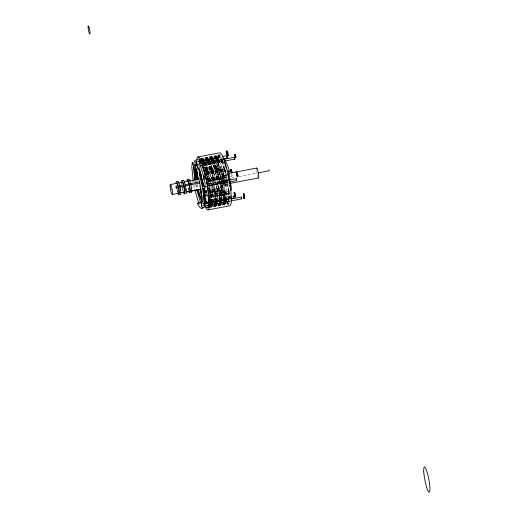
<?xml version="1.0" encoding="UTF-8"?>
<svg xmlns="http://www.w3.org/2000/svg" width="518" height="518" viewBox="0 0 518 518"><rect width="100%" height="100%" fill="white"/><g stroke="black" fill="none" stroke-linecap="round" stroke-linejoin="round"><path stroke-width="0.39" stroke-dasharray="2.59 1.94" d="M222.228 161.221L222.222 162.128L203.93 165.624L203.95 164.711L222.228 161.221L222.105 160.496L221.685 159.35L203.347 162.859L221.756 159.427M227.02 180.432L224.611 168.376L224.566 169.399L206.287 172.889L206.332 171.866L208.748 183.922L227.02 180.432L227.124 180.031L227.544 181.183L227.609 182.835L209.175 186.079M208.741 183.851L227.124 180.031M204.286 164.426L221.769 161.092L219.71 157.886L219.127 155.361L219.386 157.737L200.045 161.428M205.348 170.383L218.13 167.91C219.192 172.177 218.441 176.871 219.593 178.71L207.673 180.989M210.146 192.113L222.054 189.743L222.06 190.747L221.613 188.086L207.919 190.676M210.541 200.783L224.844 198.057L224.987 199.78L222.054 189.743M210.321 196.231L228.593 192.748L228.561 198.912L229.085 201.528A18.713 2.94 79.2 0 1 227.486 203.781L226.903 201.262L224.844 198.057M205.303 168.829L218.02 166.401L217.579 165.158L217.482 165.76A18.713 2.94 79.2 0 0 218.997 177.596A18.713 2.94 79.2 0 0 221.665 189.97A18.713 2.94 79.2 0 0 224.773 199.553A18.713 2.94 79.2 0 0 227.486 203.781L227.227 201.411L227.577 201.567L228.302 200.537L228.438 199.702L210.159 203.185M229.092 193.059L210.418 196.678L210.755 197.475L229.092 193.972L229.092 193.059L228.548 191.187L210.211 194.723L209.175 186.402M223.239 161.506L223.517 171.316L226.36 186.441L225.777 186.279A1.314 0.35 38.1 0 1 225.162 185.807C223.129 177.577 220.04 167.644 222.772 159.24M201.489 162.633L218.175 159.447L218.311 158.612L219.036 157.576L219.386 157.737M205.387 169.613L220.636 166.699C220.318 171.38 229.416 213.183 229.04 190.371A1.314 0.771 -67.4 0 1 229.189 190.171M222.753 159.868L222.734 160.47M231.818 174.339C231.824 178.419 233.178 172.96 230.245 174.644M228.846 182.083L209.278 185.82L209.337 185.425M210.211 194.723L210.755 197.475M228.438 199.702L229.085 201.528A18.713 2.94 79.2 0 0 229.131 193.389A18.713 2.94 79.2 0 0 227.616 181.546A18.713 2.94 79.2 0 0 224.948 169.179A18.713 2.94 79.2 0 0 221.84 159.596A18.713 2.94 79.2 0 0 219.127 155.361A18.713 2.94 79.2 0 0 217.534 157.621L218.052 160.23L218.02 166.401M197.099 181.319L197.118 180.963L196.698 181.248M230.096 195.959L229.571 197.203L229.934 196.827M229.914 196.898C229.94 199.326 226.78 199.016 226.385 196.937C222.351 187.769 220.098 177.409 219.897 167.495A1.314 0.602 -62.4 0 1 220.344 166.9L220.636 166.699M225.498 172.785L225.188 171.283L225.498 172.785L207.265 176.269M229.869 197.928L229.701 198.219A1.314 0.686 80.5 0 1 229.299 198.316L229.04 196.911A1.314 0.686 80.5 0 1 229.435 196.814L229.862 197.345M199.508 204.332L199.831 204.073A0.693 0.499 49.7 0 0 199.883 203.885M205.698 171.115L220.228 168.201A1.314 0.602 -62.4 0 0 220.668 167.605L220.882 166.828M210.172 195.079L229.39 191.362A1.314 0.771 -67.4 0 0 229.727 191.058M176.787 186.992L176.722 187.717L177.137 187.115M218.175 159.447L217.534 157.621A18.713 2.94 79.2 0 0 217.482 165.76L218.117 167.936M203.347 162.859L203.898 164.348M221.685 159.35L221.769 161.092M222.222 162.128L224.566 169.399M227.739 180.394L208.955 183.974L209.052 185.295M209.33 186.318L209.317 185.211M228.548 191.187L227.337 182.258L209.058 185.748M229.034 193.985L228.593 192.748M210.47 204.655L210.768 205.128L210.476 202.836L228.755 199.346M200.285 158.592L220.02 154.824M200.796 158.871L220.59 155.083A18.713 2.94 79.2 0 0 218.991 157.343A18.713 2.94 79.2 0 0 218.946 165.482A18.713 2.94 79.2 0 0 220.461 177.318A18.713 2.94 79.2 0 0 223.129 189.692A18.713 2.94 79.2 0 0 226.236 199.275A18.713 2.94 79.2 0 0 228.95 203.503A18.713 2.94 79.2 0 0 229.519 203.762L210.573 207.381M200.757 158.981L219.036 155.497M200.744 159.181L219.282 155.607M201.094 159.343L219.373 155.853M200.757 159.453L219.03 155.963M201.981 159.499L219.464 156.164M200.79 159.777L219.062 156.294M200.842 160.14L219.548 156.514M202.137 160.211L219.619 156.876M200.913 160.502L219.192 157.012M200.084 160.845L217.625 157.491M200.052 160.956L218.991 157.343M200.997 160.852L219.671 157.232M200.039 161.156L222.008 156.98M200.764 161.066L219.036 157.576M200.388 161.318L219.703 157.563M202.234 161.169L219.716 157.835M202.227 161.221L219.71 157.886M202.467 161.299L217.56 158.417M202.946 161.519L218.046 158.637M202.519 161.655L217.618 158.773M202.59 162.024L218.117 159M201.483 162.548L218.169 159.363M203.25 162.464L223.122 158.676M203.555 162.529L217.858 159.797M202.939 163.092L222.507 159.408M203.101 163.241L223.303 159.317M203.652 163.325L221.931 159.842M221.587 159.952L203.315 163.442L203.47 164.491L222.17 160.865M219.697 160.451L203.25 163.591A19.542 3.069 79.2 0 1 210.327 182.673A19.542 3.069 79.2 0 1 210.321 201.67M203.742 163.636L222.021 160.146M203.347 163.766L221.62 160.276M203.827 163.986L222.105 160.496M203.399 164.122L221.678 160.632M197.746 165.702L199.333 165.397M204.092 164.491L223.116 160.858A1.314 0.654 -88.3 0 0 223.368 160.748M203.833 165.009L223.705 161.215M203.995 165.307L222.274 161.817M203.982 165.507L222.261 162.017M204.811 167.605L217.579 165.158M204.772 167.715L217.651 165.236M204.228 167.981L217.735 165.404M204.319 168.227L218.946 165.482M205.206 168.382L217.916 165.954M205.283 168.732L218 166.304M204.927 169.237L217.644 166.809M205.011 169.587L217.728 167.159M205.102 169.891L217.819 167.463M205.193 170.137L217.91 167.709M205.277 170.305L217.994 167.877M206.281 171.885L224.682 168.454M206.242 171.995L224.521 168.512M206.229 172.196L224.767 168.622M206.578 172.358L224.857 168.868M206.242 172.468L224.514 168.978M204.662 173.051L226.411 168.9M206.274 172.792L224.547 169.308M206.753 173.012L225.032 169.528M206.824 173.381L225.103 169.891M206.876 173.737L225.155 170.254M206.915 174.067L225.188 170.577M206.922 174.339L225.201 170.849M206.721 174.547L225.188 171.05M206.818 174.663L225.149 171.16M206.158 174.916L227.149 170.908M222.384 173.42L223.478 173.213M207.537 177.441L226.845 173.75M207.032 178.606L219.004 176.314M206.993 178.716L219.082 176.392M206.98 178.917L219.166 176.56M207.368 179.008L226.301 175.395M191.887 182.071L198.051 180.892M206.993 179.189L219.25 176.806M206.52 179.39L222.967 176.249M207.822 179.364L218.946 177.24M207.873 179.72L220.461 177.318M207.945 180.089L219.069 177.965M208.029 180.439L219.153 178.315M208.119 180.743L219.244 178.619M207.53 180.886L227.376 177.098M230.549 176.489L232.135 176.185M207.673 181.06L219.593 178.781M207.66 181.255L219.58 178.982M207.498 181.313L219.548 179.092M176.101 187.503L175.932 186.396L176.314 188.63L176.101 187.503L177.596 187.218M176.133 187.697L177.629 187.412M176.172 187.892L177.668 187.607M176.211 188.086L177.7 187.801M176.243 188.28L177.739 187.995M176.282 188.474L177.778 188.189M181.766 187.425L183.242 187.147M231.416 178.011L236.014 177.137L236.745 178.975M239.096 176.547L257.582 173.018M181.799 187.587L183.275 187.302M207.329 185.418L229.079 181.268M207.867 185.884L224.313 182.744M204.817 188.222L206.404 187.917M207.2 187.769L228.891 183.625M207.582 188.507L225.311 185.444A1.314 0.35 38.1 0 1 225.932 185.91L226.36 186.441M224.903 185.573L225.997 185.36M204.882 190.585L207.265 190.132M208.061 189.983L226.34 186.493M204.04 191.304L207.219 190.695M208.009 190.546L221.523 187.969M203.315 191.537L207.291 190.773M207.958 190.566L221.594 188.047M203.341 191.576L207.31 190.818M203.93 191.634L207.109 191.025M207.906 190.877L221.413 188.299M203.943 191.906L207.122 191.297M207.919 191.148L221.426 188.571M203.975 192.23L207.155 191.628M207.951 191.472L221.458 188.895M204.034 192.592L207.213 191.984M208.003 191.835L221.51 189.251M204.105 192.955L207.278 192.346M208.074 192.197L221.581 189.62M204.584 193.175L206.954 192.631M204.183 193.305L207.362 192.696M208.158 192.547L223.129 189.692M210.179 192.443L222.099 190.164M209.835 192.554L221.756 190.274M209.395 192.864L222.112 190.436M210.01 192.961L222.093 190.637M210.081 193.039L222.06 190.747M209.861 193.57L228.898 189.938M210.347 194.755L228.626 191.265M210.522 195.169L228.794 191.679M210.612 195.474L228.885 191.99M210.696 195.823L228.969 192.333M210.34 196.328L229.04 192.702M208.845 197.261L230.588 193.11M210.599 197.228L229.137 193.661M210.684 197.397L229.124 193.855M210.088 199.747L224.404 197.008M210.055 199.857L224.359 197.131M210.832 199.903L224.346 197.326M210.049 200.33L224.352 197.598M210.133 200.453L229.759 196.659M210.081 200.654L224.385 197.928M210.14 201.016L224.87 198.148M210.638 201.243L224.941 198.511M210.211 201.379L224.514 198.647M210.289 201.729L224.993 198.867M211.137 201.683L227.583 198.543M210.379 202.033L230.245 198.336M210.528 202.234L230.076 198.504M210.386 202.59L228.665 199.1M210.548 202.946L229.526 199.32M210.172 203.276L228.846 199.657M210.224 203.632L228.924 200.006M210.722 203.859L228.995 200.369M210.295 203.995L228.567 200.511M210.379 204.345L229.053 200.731M210.211 204.5L226.903 201.262M208.955 204.901L229.085 201.055M208.637 205.076L226.91 201.586M210.094 204.908L229.817 201.172M209.065 205.27L228.833 201.411M208.67 205.4L230.542 201.249M210.716 205.147L229.047 201.638M209.149 205.62L227.428 202.13M209.22 205.983L227.499 202.499M210.379 205.821L227.072 202.635M209.272 206.345L227.551 202.855M210.463 206.17L227.149 202.985M209.304 206.669L227.583 203.179M210.554 206.475L227.24 203.289M209.317 206.941L227.596 203.451M209.304 207.142L227.583 203.652M209.214 207.271L228.95 203.503M229.221 191.44L228.801 191.019M229.293 196.795L230.102 196.795M175.952 187.367C177.447 186.312 174.197 187.017 176.722 187.717M176.081 187.011L176.852 187.361M227.609 182.835L227.337 182.258M208.851 183.521L209.181 184.505M203.024 163.468L203.49 164.582M198.996 176.748L200.136 179.636M204.403 166.738L206.287 172.889M221.613 188.086L219.593 178.71M209.188 184.317L209.395 185.392M197.261 184.389L197.876 187.49M196.607 184.505L197.222 187.639M195.726 184.563L196.458 188.299M193.881 184.913L194.613 188.688M209.266 184.667L209.337 185.036A18.713 2.94 79.2 0 1 210.852 196.872A18.713 2.94 79.2 0 1 210.807 205.011A18.713 2.94 79.2 0 1 210.593 206.384M195.234 180.84L195.577 183.107M177.551 192.392A6.902 1.088 79.2 0 1 176.152 185.664M228.678 205.173A26.942 4.235 79.2 0 1 220.707 180.607A26.942 4.235 79.2 0 1 218.758 154.092M199.424 187.05A26.942 4.235 79.2 0 1 199.113 185.522M201.418 159.11A18.713 2.94 79.2 0 1 203.561 163.079A18.713 2.94 79.2 0 1 206.669 172.669A18.713 2.94 79.2 0 1 209.337 185.036M183.061 190.248A5.063 0.796 79.2 0 1 182.459 187.866M181.935 184.188A5.063 0.796 79.2 0 1 181.915 183.268M188.863 190.125A5.063 0.796 79.2 0 1 187.943 186.823M257.815 176.962A5.063 0.796 79.2 0 1 256.475 171.102M256.371 169.982A5.063 0.796 79.2 0 1 256.352 169.062M177.901 192.217A5.063 0.796 79.2 0 1 176.45 185.237M188.513 190.3A6.902 1.088 79.2 0 1 187.691 187.056M183.029 191.349A6.902 1.088 79.2 0 1 182.213 188.099M181.637 184.622A6.902 1.088 79.2 0 1 181.501 183.087M207.873 197.222A19.542 3.069 79.2 0 1 207.129 195.079M206.468 192.929A19.542 3.069 79.2 0 1 205.665 189.951M200.11 180.037A19.542 3.069 79.2 0 1 199.896 178.626M207.181 200.194A19.542 3.069 79.2 0 1 206.591 198.931M205.186 169.794A19.542 3.069 79.2 0 1 209.544 189.705M209.79 191.88A19.542 3.069 79.2 0 1 210.023 194.703M206.76 175.893A19.542 3.069 79.2 0 1 209.699 166.161A19.542 3.069 79.2 0 1 215.592 196.905A19.542 3.069 79.2 0 1 209.317 189.251M204.319 166.304A19.542 3.069 79.2 0 1 209.13 169.969A19.542 3.069 79.2 0 1 213.753 195.59A19.542 3.069 79.2 0 1 209.945 197.5M216.9 167.463L217.236 168.913L216.9 167.463M225.984 197.475L226.321 198.931L225.984 197.475M228.561 198.912L210.282 202.402L228.58 198.931M223.53 176.249A5.063 0.796 79.2 0 0 225.55 184.22A5.063 0.796 79.2 0 0 225.136 177.389A5.063 0.796 79.2 0 0 223.53 176.249M222.436 176.457A5.063 0.796 79.2 0 0 224.449 184.434A5.063 0.796 79.2 0 0 224.041 177.603A5.063 0.796 79.2 0 0 222.436 176.457M222.157 175.757A6.235 0.978 79.2 0 0 224.637 185.567A6.235 0.978 79.2 0 0 224.132 177.162A6.235 0.978 79.2 0 0 222.157 175.757M223.252 175.55A6.235 0.978 79.2 0 0 225.738 185.36A6.235 0.978 79.2 0 0 225.226 176.955A6.235 0.978 79.2 0 0 223.252 175.55M217.366 178.542A3.335 0.524 79.2 0 0 218.693 183.793A3.335 0.524 79.2 0 0 218.421 179.293A3.335 0.524 79.2 0 0 217.366 178.542M215.333 168.473A19.542 3.069 79.2 0 0 223.116 199.229A19.542 3.069 79.2 0 0 221.516 172.876A19.542 3.069 79.2 0 0 215.333 168.473M213.5 168.823A19.542 3.069 79.2 0 0 221.283 199.579A19.542 3.069 79.2 0 0 219.69 173.226A19.542 3.069 79.2 0 0 213.5 168.823M217.159 168.123A19.542 3.069 79.2 0 0 224.941 198.88A19.542 3.069 79.2 0 0 223.342 172.533A19.542 3.069 79.2 0 0 217.159 168.123M221.018 177.849A3.335 0.524 79.2 0 0 222.345 183.094A3.335 0.524 79.2 0 0 222.073 178.6A3.335 0.524 79.2 0 0 221.018 177.849M208.022 169.872A19.542 3.069 79.2 0 0 215.805 200.621A19.542 3.069 79.2 0 0 214.206 174.275A19.542 3.069 79.2 0 0 208.022 169.872M211.881 179.591A3.335 0.524 79.2 0 0 213.209 184.835A3.335 0.524 79.2 0 0 212.937 180.342A3.335 0.524 79.2 0 0 211.881 179.591M211.674 169.172A19.542 3.069 79.2 0 0 219.457 199.929A19.542 3.069 79.2 0 0 217.864 173.575A19.542 3.069 79.2 0 0 211.674 169.172M215.54 178.891A3.335 0.524 79.2 0 0 216.867 184.143A3.335 0.524 79.2 0 0 216.595 179.642A3.335 0.524 79.2 0 0 215.54 178.891M209.848 169.522A19.542 3.069 79.2 0 0 217.631 200.278A19.542 3.069 79.2 0 0 216.032 173.925A19.542 3.069 79.2 0 0 209.848 169.522M213.707 179.241A3.335 0.524 79.2 0 0 215.035 184.486A3.335 0.524 79.2 0 0 214.763 179.992A3.335 0.524 79.2 0 0 213.707 179.241M218.984 167.774A19.542 3.069 79.2 0 0 226.767 198.53A19.542 3.069 79.2 0 0 225.175 172.183A19.542 3.069 79.2 0 0 218.984 167.774M222.85 177.499A3.335 0.524 79.2 0 0 224.177 182.744A3.335 0.524 79.2 0 0 223.905 178.25A3.335 0.524 79.2 0 0 222.85 177.499M219.192 178.192A3.335 0.524 79.2 0 0 220.519 183.443A3.335 0.524 79.2 0 0 220.247 178.943A3.335 0.524 79.2 0 0 219.192 178.192M210.055 179.94A3.335 0.524 79.2 0 0 211.383 185.185A3.335 0.524 79.2 0 0 211.111 180.691A3.335 0.524 79.2 0 0 210.055 179.94M208.23 180.29A3.335 0.524 79.2 0 0 209.557 185.535A3.335 0.524 79.2 0 0 209.285 181.041A3.335 0.524 79.2 0 0 208.23 180.29"/><path stroke-width="0.78" d="M231.216 169.677L231.63 170.189L230.782 170.195L231.41 172.973L230.724 169.483L231.08 170.299M195.713 168.57L196.516 179.778M179.707 186.784L179.5 185.768M232.058 172.766C232.608 171.898 230.73 169.975 231.41 170.564M204.163 199.624L204.234 198.459M204.804 200.233L204.901 198.472M193.091 162.885A1.845 0.894 54.4 0 0 192.418 162.633L191.809 166.835L193.104 180.426M193.861 163.902A0.693 0.337 54.4 0 1 193.861 164.076L193.855 171.121L194.962 180.122M236.279 178.963L236.707 180.581L228.846 182.083M208.275 193.874L204.306 194.632L204.241 195.772L204.83 195.532M209.382 195.228L204.584 196.141L204.306 194.632M203.393 188.876L203.341 188.299M225.544 160.794C226.47 163.351 230.51 170.914 228.833 171.976A1.314 0.557 40 0 1 228.406 171.723M195.202 167.016L195.092 172.831L195.856 179.856M201.489 162.633L199.903 162.937L200.764 161.066M227.026 152.952C226.411 151.56 226.767 157.258 228.037 155.523C227.726 157.019 228.632 150.058 226.748 151.314L227.026 152.952L227.577 152.849L227.292 151.211M243.628 195.61C243.013 194.211 243.369 199.909 244.638 198.174C244.328 199.676 245.234 192.715 243.35 193.972L244.237 198.601L244.787 198.498M203.827 179.727L204.416 176.373M204.571 201.547L204.209 202.454M204.869 195.655L204.15 195.804L203.444 189.497M203.814 186.804L207.712 186.117M234.518 157.245L234.835 159.091L234.518 157.245L223.517 159.343M230.614 201.023L241.751 198.893L241.394 197.06L241.433 198.148M194.043 162.93L194.846 160.619L196.199 160.03M195.83 163.468L196.406 161.655M223.122 158.676C229.157 159.797 228.03 153.561 222.798 156.831M230.86 198.355L233.987 197.759L233.67 195.914L233.624 196.523M203.179 207.414C201.023 210.593 198.2 205.491 197.746 203.613A0.693 0.499 49.7 0 1 197.688 202.985L202.467 201.871M204.267 207.2L203.658 207.899L201.793 208.016M235.845 156.604C234.738 151.327 234.751 158.741 235.586 156.857M235.334 194.464C233.437 193.279 236.24 199.903 235.437 194.872M234.699 155.07C234.894 152.849 236.02 159.907 235.036 156.967M235.25 154.966L235.282 154.325L235.962 157.757M234.486 194.418C234.686 192.172 235.813 199.32 234.822 196.309M198.193 190.346L198.53 191.802L198.31 191.336M205.348 201.418L205.562 202.719M193.861 164.076L193.512 164.323A1.845 0.894 54.4 0 1 192.838 164.07L192.236 163.474A0.693 0.337 54.4 0 1 192.061 162.879M198.154 191.731L198.802 191.576L198.154 191.731L198.925 194.477L201.988 201.962M204.455 176.709C203.645 177.823 203.121 175.557 204.345 176.282M196.432 165.022L197.086 164.892M204.364 192.113L206.106 202.784L205.005 202.972L205.452 202.791M227.739 170.843L228.27 170.869A1.314 0.557 40 0 1 228.904 171.277L229.377 171.905M196.523 161.875L195.875 162.128L196.762 161.83M201.722 206.442C200.816 209.136 203.211 197.876 201.949 197.721M203.257 205.393L203.814 205.931A1.845 1.03 65.5 0 0 204.442 206.015L204.604 205.924M197.662 171.756L197.267 172.164L197.572 172.636M203.71 188.332L202.758 188.513M201.942 206.332L201.055 206.63L201.767 206.688M196.665 164.964L196.995 164.989M226.774 156.067L227.13 157.906M201.528 163.539L194.897 164.886A0.693 0.427 40.8 0 0 194.917 165.41L195.551 166.019M226.211 151.243L226.58 152.92L226.211 151.243L226.845 151.178L227.635 155.95L228.185 155.84M226.301 151.282L226.845 151.178M227.396 151.256L226.748 151.314M197.889 156.999L219.638 152.849A26.942 4.235 79.2 0 1 228.826 177.985A26.942 4.235 79.2 0 1 229.901 205.737L208.152 209.887M226.495 152.875L227.039 152.771M197.915 161.363L199.346 160.981L199.903 162.937M198.167 161.532L199.754 161.227M227.493 155.627L228.088 155.795M234.622 154.61L235.166 154.5M199.838 162.49L201.424 162.186M199.89 162.853L201.483 162.548M199.281 163.222L201.664 162.769M199.495 162.976L201.968 162.833M199.585 163.287L202.059 163.079M202.143 163.248L199.676 163.533M235.14 157.569L235.69 157.466M199.857 165.766L203.037 165.158M224.501 161.066L234.835 159.091M197.87 169.503L199.21 169.25M230.996 169.794L231.54 169.69M237.108 175.919C238.209 177.642 236.337 173.653 237.361 174.119C238.066 175.013 238.565 177.234 237.108 175.919C236.383 174.326 237.121 173.044 236.117 171.827L236.752 171.762L237.03 173.854L237.581 173.75L237.497 173.245L237.225 172.934L237.309 174.333M170.292 184.55L176.638 183.34M178.768 182.932L182.122 182.291M184.253 181.883L187.6 181.242M189.064 180.963L198.964 179.073M200.485 178.781L202.014 178.496M228.406 173.452L256.559 168.078M236.396 173.459L237.497 173.245M179.474 185.748L183.372 185.004M184.932 184.706L199.76 181.87M179.681 186.856L189.044 185.068M190.605 184.771L199.967 182.983M237.089 176.321L237.73 176.262L237.652 175.816M258.359 172.87L269.276 170.785L268.874 169.768M228.522 180.238L236.35 178.749M172.339 194.425L178.684 193.214M180.814 192.806L184.168 192.165M186.299 191.757L189.646 191.116M191.11 190.838L201.01 188.947M202.532 188.656L204.817 188.222M230.452 183.327L258.599 177.959M186.234 192.184L190.132 191.44M191.686 191.142L201.042 189.355M234.583 192.482C235.664 194.593 233.793 194.897 234.032 192.592L234.673 192.528L235.036 194.315M234.673 192.528L234.032 192.592M234.408 193.952C236.02 192.463 236.033 199.003 235.373 196.205M243.991 193.907L243.35 193.972M234.932 196.918L235.476 196.808M203.483 203.58L206.617 202.985M206.714 202.357L206.714 203.27L204.487 203.425A18.713 2.94 79.2 0 0 205.005 204.688M204.215 204.15L209.758 203.095M231.112 199.022L241.394 197.06M204.442 206.015L209.201 205.109M244.095 198.284L244.69 198.452M205.257 205.245A18.713 2.94 79.2 0 0 207.2 207.653L208.54 207.401M195.247 164.743L195.5 164.75A1.845 1.133 40.8 0 1 196.374 165.093L197.002 165.708A0.693 0.427 40.8 0 1 197.099 166.09M196.283 161.856L195.856 161.635L197.021 162.866M236.117 171.827L236.486 173.504M199.598 203.224L199.113 202.862A1.845 1.334 49.7 0 0 198.252 202.674M198.135 204.034L197.746 203.613M236.622 180.542L236.448 180.063M207.038 202.655L207.867 203.943M197.209 166.33L198.685 169.516M200.68 202.868L202.039 205.555M237.581 173.75L237.302 173.413L237.361 174.119M237.03 173.854L236.752 173.517L236.817 174.255M231.63 170.189L231.352 169.859L231.416 170.59M201.858 200.414L198.802 191.576M199.547 174.838L201.262 179.176M199.954 164.659L202.926 173.795L205.296 184.673L203.839 186.856L199.631 169.218M197.086 165.909L198.349 169.341M194.833 165.203L196.536 169.846M209.058 207.025L208.624 204.804M200.511 202.376L196.795 189.724M198.711 202.914L194.956 190.132M203.924 176.58C204.565 177.305 203.373 173.893 203.878 176.411M227.667 155.193L228.037 155.523M200.194 171.471L201.554 176.172M199.462 171.723L202.952 186.389M227.577 152.849L227.279 152.415L227.292 153.153M244.211 197.623L244.638 198.174M244.205 195.823L244.528 198.031L244.036 196.244M199.825 174.424L203.263 192.126L203.995 202.014M228.425 171.406L230.186 179.752M196.905 165.002L196.678 164.348L196.659 165.002M227.667 153.445L227.933 155.381L227.434 153.593M202.467 179.921L203.716 186.266M199.352 180.555L201.398 192.385M171.374 189.523L171.257 189.446M243.894 193.861L243.861 195.474M231.358 170.778L231.255 170.124M203.865 189.064L204.118 190.592M203.004 190.754L204.247 198.375M204.623 200.66L204.999 202.946M196.95 179.591L195.869 170.707M195.118 180.083L193.823 166.44M230.452 181.171L231.527 190.268M204.209 189.407L204.843 195.046M199.255 161.577L199.255 161.111A18.713 2.94 79.2 0 1 199.469 159.738M195.778 168.415L195.836 169.839M208.644 207.012A18.713 2.94 79.2 0 1 207.634 205.588M196.62 160.315A26.942 4.235 79.2 0 1 203.309 166.893A26.942 4.235 79.2 0 1 209.512 201.068A26.942 4.235 79.2 0 1 204.895 205.86M204.338 204.539A26.942 4.235 79.2 0 1 203.781 203.069M202.072 197.805A26.942 4.235 79.2 0 1 199.916 189.335M198.005 179.377A26.942 4.235 79.2 0 1 196.795 169.852M196.497 164.841A26.942 4.235 79.2 0 1 196.477 163.267M230.782 195.739A18.713 2.94 79.2 0 1 230.827 198.698M229.221 182.064A18.713 2.94 79.2 0 1 229.5 183.663M229.746 185.23A18.713 2.94 79.2 0 1 229.973 186.791M230.251 189.057A18.713 2.94 79.2 0 1 230.4 190.475M227.706 174.087A18.713 2.94 79.2 0 1 228.373 177.285M228.671 178.878A18.713 2.94 79.2 0 1 228.95 180.478M224.514 162.367A18.713 2.94 79.2 0 1 225.427 165.236M225.647 166.006A18.713 2.94 79.2 0 1 226.411 168.9M200.621 190.948A18.713 2.94 79.2 0 0 201.379 193.842A18.713 2.94 79.2 0 0 202.143 196.73M207.2 207.653A18.713 2.94 79.2 0 0 208.793 205.4A18.713 2.94 79.2 0 0 208.845 197.261A18.713 2.94 79.2 0 0 207.329 185.418A18.713 2.94 79.2 0 0 204.662 173.051A18.713 2.94 79.2 0 0 201.554 163.468A18.713 2.94 79.2 0 0 198.841 159.233A18.713 2.94 79.2 0 0 197.462 160.127M198.426 179.875A18.713 2.94 79.2 0 1 197.39 172.261M196.95 164.718A18.713 2.94 79.2 0 1 196.989 163.423M203.833 204.299A1.845 1.03 65.5 0 1 204.06 204.39M187.458 181.578A5.063 0.796 79.2 0 1 189.31 185.541A5.063 0.796 79.2 0 1 189.439 191.116M181.98 182.621A5.063 0.796 79.2 0 1 183.955 187.238A5.063 0.796 79.2 0 1 183.689 191.822M184.058 182.349A5.063 0.796 79.2 0 1 184.363 183.003M185.709 188.863A5.063 0.796 79.2 0 1 185.832 190.902M256.416 168.415A5.063 0.796 79.2 0 1 258.391 173.025A5.063 0.796 79.2 0 1 258.119 177.616M205.005 186.325A5.063 0.796 79.2 0 1 204.338 187.879M179.519 186.098A5.063 0.796 79.2 0 1 179.804 187.354M180.05 188.656A5.063 0.796 79.2 0 1 180.225 189.912M176.496 183.67A5.063 0.796 79.2 0 1 178.47 188.287A5.063 0.796 79.2 0 1 178.205 192.871M177.532 181.721A6.902 1.088 79.2 0 1 180.057 187.121A6.902 1.088 79.2 0 1 180.225 194.716M175.984 182.886A6.902 1.088 79.2 0 1 177.622 183.702A6.902 1.088 79.2 0 1 179.325 192.864A6.902 1.088 79.2 0 1 177.985 193.648M183.016 180.678A6.902 1.088 79.2 0 1 185.535 186.079A6.902 1.088 79.2 0 1 185.709 193.674M181.468 181.837A6.902 1.088 79.2 0 1 183.107 182.653A6.902 1.088 79.2 0 1 184.809 191.822A6.902 1.088 79.2 0 1 183.469 192.599M188.5 179.629A6.902 1.088 79.2 0 1 191.019 185.03A6.902 1.088 79.2 0 1 191.194 192.625M186.953 180.788A6.902 1.088 79.2 0 1 188.591 181.604A6.902 1.088 79.2 0 1 190.294 190.773A6.902 1.088 79.2 0 1 188.953 191.556M206.598 202.026A19.542 3.069 79.2 0 1 205.316 199.896M204.474 197.87A19.542 3.069 79.2 0 1 203.729 195.726M199.372 174.391A19.542 3.069 79.2 0 1 199.184 172.235M199.1 170.791A19.542 3.069 79.2 0 1 199.139 166.634M201.696 165.559A19.542 3.069 79.2 0 1 205.128 175.207M205.491 176.632A19.542 3.069 79.2 0 1 207.122 184.402M207.368 185.826A19.542 3.069 79.2 0 1 208.404 194.334M208.45 195.008A19.542 3.069 79.2 0 1 206.922 202.318M209.311 202.026A19.542 3.069 79.2 0 1 208.495 202.02M227.402 155.303L226.871 152.965L227.402 155.303M244.004 197.954L243.473 195.623L244.004 197.954M231.378 172.39L230.944 171.147L231.378 172.39M231.922 172.28L231.494 171.044L231.922 172.28M237.328 175.945L236.894 174.702L237.328 175.945M237.879 175.842L237.445 174.598L237.879 175.842M423.776 471.93A12.814 2.014 79.2 0 0 428.878 492.094A12.814 2.014 79.2 0 0 427.829 474.818A12.814 2.014 79.2 0 0 423.776 471.93M88.086 27.454A4.144 0.654 79.2 0 0 89.737 33.974A4.144 0.654 79.2 0 0 89.394 28.386A4.144 0.654 79.2 0 0 88.086 27.454M170.111 186.448A5.063 0.796 79.2 0 0 172.125 194.418A5.063 0.796 79.2 0 0 171.711 187.587A5.063 0.796 79.2 0 0 170.111 186.448"/></g></svg>
